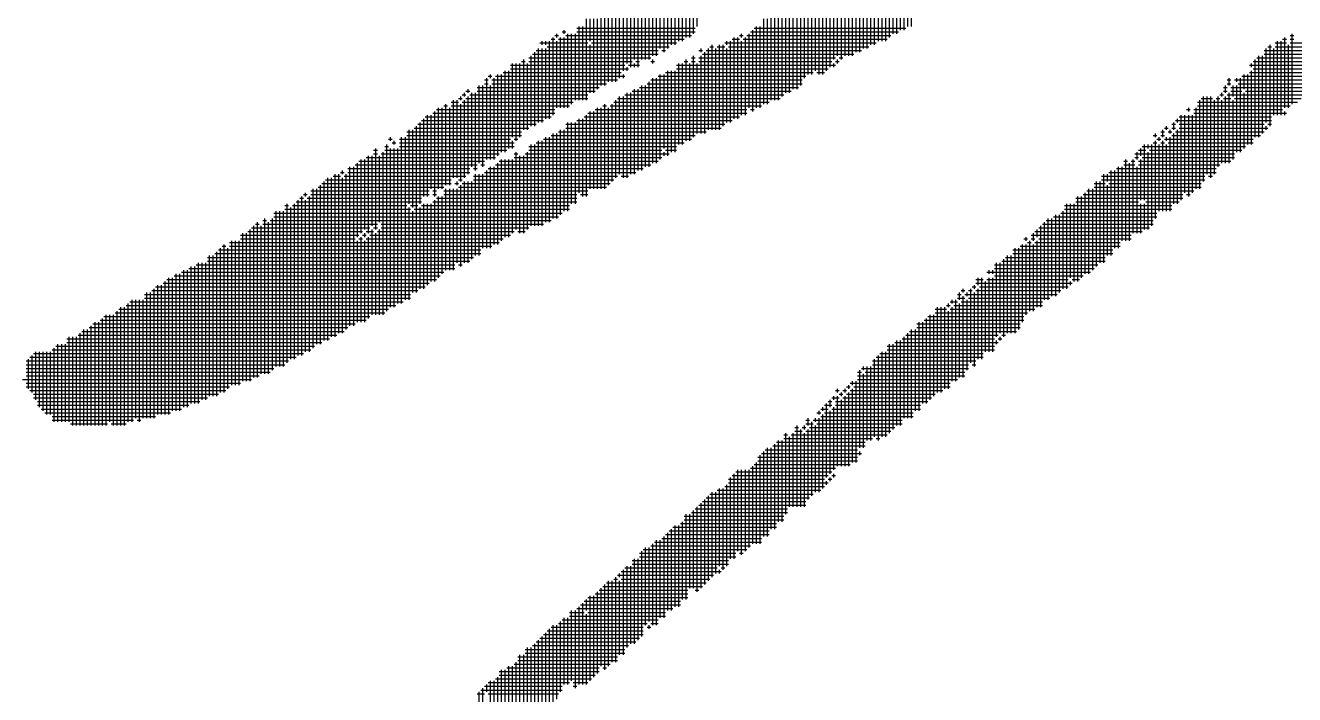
# Model space of a CAD drawing. Header units: feet. Extents: x 0 to 1079770, y 0 to 240000.
# Drawn here: x 972181 to 973249, y 14093 to 14656 of the extents above; entities that cross this region are included whole.
import ezdxf

# ---------------------------------------------------------------- set-up
doc = ezdxf.new("R2010")
doc.units = ezdxf.units.FT
doc.header["$LTSCALE"] = 2200
doc.header["$MEASUREMENT"] = 0
doc.layers.add('CX-MISC', color=2, linetype='CONTINUOUS')

msp = doc.modelspace()

# ---------------------------------------------------------------- linework, layer by layer
at = {"layer": 'CX-MISC'}
for p, q in [((972920.3, 14723.9), (972920.3, 14652.3)), ((972926.6, 14723.9), (972926.6, 14655.4)), ((972901.7, 14714.5), (972901.7, 14643)), ((972907.9, 14714.5), (972907.9, 14646.1)), ((972911, 14717.7), (972911, 14649.2)), ((972914.1, 14717.7), (972914.1, 14649.2)), ((972917.2, 14717.7), (972917.2, 14652.3)), ((972923.4, 14720.8), (972923.4, 14655.4)), ((972724.4, 14702.1), (972724.4, 14639.9)), ((972727.5, 14705.2), (972727.5, 14639.9)), ((972730.6, 14708.3), (972730.6, 14643)), ((972733.7, 14711.4), (972733.7, 14643)), ((972736.8, 14708.3), (972736.8, 14646.1)), ((972739.9, 14711.4), (972739.9, 14646.1)), ((972743, 14702.1), (972743, 14649.2)), ((972746.1, 14705.2), (972746.1, 14655.4)), ((972883, 14702.1), (972883, 14633.7)), ((972886.1, 14705.2), (972886.1, 14636.8)), ((972889.2, 14705.2), (972889.2, 14636.8)), ((972892.3, 14711.4), (972892.3, 14639.9)), ((972895.4, 14711.4), (972895.4, 14639.9)), ((972898.6, 14708.3), (972898.6, 14643)), ((972904.8, 14711.4), (972904.8, 14643)), ((972699.5, 14692.8), (972699.5, 14627.5)), ((972705.7, 14692.8), (972705.7, 14627.5)), ((972708.8, 14692.8), (972708.8, 14630.6)), ((972711.9, 14695.9), (972711.9, 14630.6)), ((972721.3, 14692.8), (972721.3, 14636.8)), ((972864.3, 14692.8), (972864.3, 14630.6)), ((972867.5, 14692.8), (972867.5, 14627.5)), ((972870.6, 14695.9), (972870.6, 14630.6)), ((972873.7, 14699), (972873.7, 14630.6)), ((972876.8, 14692.8), (972876.8, 14630.6)), ((972879.9, 14699), (972879.9, 14633.7)), ((972683.9, 14680.3), (972683.9, 14618.1)), ((972687, 14683.4), (972687, 14624.3)), ((972690.2, 14686.6), (972690.2, 14621.2)), ((972693.3, 14683.4), (972693.3, 14627.5)), ((972696.4, 14686.6), (972696.4, 14621.2)), ((972702.6, 14689.7), (972702.6, 14627.5)), ((972715, 14689.7), (972715, 14636.8)), ((972718.2, 14689.7), (972718.2, 14633.7)), ((972839.5, 14680.3), (972839.5, 14615)), ((972842.6, 14683.4), (972842.6, 14615)), ((972845.7, 14680.3), (972845.7, 14618.1)), ((972848.8, 14683.4), (972848.8, 14615)), ((972851.9, 14680.3), (972851.9, 14615)), ((972855, 14686.6), (972855, 14618.1)), ((972858.1, 14689.7), (972858.1, 14621.2)), ((972861.2, 14683.4), (972861.2, 14627.5)), ((972668.4, 14671), (972668.4, 14605.7)), ((972671.5, 14674.1), (972671.5, 14608.8)), ((972674.6, 14677.2), (972674.6, 14608.8)), ((972677.7, 14677.2), (972677.7, 14608.8)), ((972680.8, 14677.2), (972680.8, 14611.9)), ((972820.8, 14671), (972820.8, 14599.5)), ((972823.9, 14674.1), (972823.9, 14599.5)), ((972827, 14674.1), (972827, 14602.6)), ((972830.1, 14674.1), (972830.1, 14602.6)), ((972833.2, 14677.2), (972833.2, 14605.7)), ((972836.3, 14677.2), (972836.3, 14611.9)), ((972652.8, 14661.7), (972652.8, 14593.2)), ((972655.9, 14661.7), (972655.9, 14643)), ((972659.1, 14661.7), (972659.1, 14599.5)), ((972662.2, 14661.7), (972662.2, 14602.6)), ((972665.3, 14664.8), (972665.3, 14605.7)), ((972802.1, 14661.7), (972802.1, 14590.1)), ((972805.2, 14661.7), (972805.2, 14590.1)), ((972808.4, 14664.8), (972808.4, 14593.2)), ((972811.5, 14664.8), (972811.5, 14593.2)), ((972814.6, 14667.9), (972814.6, 14593.2)), ((972817.7, 14667.9), (972817.7, 14596.4)), ((972628, 14649.2), (972628, 14646.1)), ((972632.6, 14650.8), (972635.7, 14650.8)), ((972634.2, 14652.3), (972634.2, 14649.2)), ((972637.3, 14649.2), (972637.3, 14587)), ((972640.4, 14649.2), (972640.4, 14590.1)), ((972643.5, 14649.2), (972643.5, 14593.2)), ((972645.1, 14653.9), (972744.6, 14653.9)), ((972645.1, 14650.8), (972744.6, 14650.8)), ((972646.6, 14655.4), (972646.6, 14593.2)), ((972649.7, 14655.4), (972649.7, 14593.2)), ((972783.5, 14649.2), (972783.5, 14646.1)), ((972789.7, 14649.2), (972789.7, 14587)), ((972791.2, 14650.8), (972915.7, 14650.8)), ((972792.8, 14652.3), (972792.8, 14583.9)), ((972794.4, 14653.9), (972921.9, 14653.9)), ((972795.9, 14655.4), (972795.9, 14587)), ((972799, 14655.4), (972799, 14587)), ((973246.9, 14649.2), (973246.9, 14590.1)), ((972614, 14641.5), (972654.4, 14641.5)), ((972615.5, 14643), (972615.5, 14639.9)), ((972618.6, 14643), (972618.6, 14639.9)), ((972620.2, 14638.3), (972722.8, 14638.3)), ((972621.7, 14643), (972621.7, 14577.7)), ((972623.3, 14644.6), (972626.4, 14644.6)), ((972624.8, 14646.1), (972624.8, 14580.8)), ((972626.4, 14647.7), (972629.5, 14647.7)), ((972628, 14643), (972628, 14587)), ((972629.5, 14644.6), (972735.3, 14644.6)), ((972631.1, 14646.1), (972631.1, 14587)), ((972634.2, 14646.1), (972634.2, 14587)), ((972635.7, 14647.7), (972741.5, 14647.7)), ((972655.9, 14639.9), (972655.9, 14599.5)), ((972657.5, 14641.5), (972729, 14641.5)), ((972757, 14638.3), (972760.1, 14638.3)), ((972758.6, 14639.9), (972758.6, 14568.4)), ((972763.3, 14638.3), (972769.5, 14638.3)), ((972764.8, 14639.9), (972764.8, 14568.4)), ((972767.9, 14639.9), (972767.9, 14571.5)), ((972769.5, 14641.5), (972897, 14641.5)), ((972771, 14643), (972771, 14639.9)), ((972772.6, 14638.3), (972890.8, 14638.3)), ((972774.1, 14643), (972774.1, 14574.6)), ((972775.7, 14644.6), (972781.9, 14644.6)), ((972777.3, 14646.1), (972777.3, 14577.7)), ((972780.4, 14646.1), (972780.4, 14577.7)), ((972781.9, 14647.7), (972785, 14647.7)), ((972783.5, 14643), (972783.5, 14580.8)), ((972785, 14644.6), (972906.3, 14644.6)), ((972786.6, 14646.1), (972786.6, 14580.8)), ((972788.1, 14647.7), (972909.4, 14647.7)), ((973226.7, 14638.3), (973229.8, 14638.3)), ((973228.3, 14639.9), (973228.3, 14571.5)), ((973232.9, 14641.5), (973242.3, 14641.5)), ((973232.9, 14638.3), (973316.9, 14638.3)), ((973234.5, 14643), (973234.5, 14580.8)), ((973237.6, 14643), (973237.6, 14580.8)), ((973239.1, 14644.6), (973242.3, 14644.6)), ((973240.7, 14646.1), (973240.7, 14587)), ((973243.8, 14639.9), (973243.8, 14587)), ((973245.4, 14647.7), (973248.5, 14647.7)), ((973245.4, 14644.6), (973248.5, 14644.6)), ((973245.4, 14641.5), (973320, 14641.5)), ((972600, 14627.5), (972600, 14568.4)), ((972604.6, 14629), (972707.3, 14629)), ((972606.2, 14630.6), (972606.2, 14571.5)), ((972607.7, 14632.1), (972713.5, 14632.1)), ((972609.3, 14633.7), (972609.3, 14571.5)), ((972610.8, 14635.2), (972713.5, 14635.2)), ((972612.4, 14636.8), (972612.4, 14574.6)), ((972615.5, 14636.8), (972615.5, 14574.6)), ((972618.6, 14636.8), (972618.6, 14577.7)), ((972708.8, 14627.5), (972708.8, 14624.3)), ((972716.6, 14635.2), (972719.7, 14635.2)), ((972736.8, 14627.5), (972736.8, 14559)), ((972741.5, 14629), (972744.6, 14629)), ((972743, 14630.6), (972743, 14562.1)), ((972747.7, 14635.2), (972750.8, 14635.2)), ((972747.7, 14629), (972862.8, 14629)), ((972749.3, 14636.8), (972749.3, 14633.7)), ((972749.3, 14630.6), (972749.3, 14565.2)), ((972750.8, 14632.1), (972878.3, 14632.1)), ((972752.4, 14633.7), (972752.4, 14565.2)), ((972753.9, 14635.2), (972884.6, 14635.2)), ((972755.5, 14636.8), (972755.5, 14568.4)), ((972761.7, 14636.8), (972761.7, 14568.4)), ((972771, 14636.8), (972771, 14574.6)), ((972864.3, 14627.5), (972864.3, 14624.3)), ((972865.9, 14629), (972869, 14629)), ((973215.8, 14627.5), (973215.8, 14562.1)), ((973217.4, 14629), (973304.5, 14629)), ((973218.9, 14630.6), (973218.9, 14562.1)), ((973222, 14630.6), (973222, 14565.2)), ((973223.6, 14635.2), (973313.8, 14635.2)), ((973223.6, 14632.1), (973307.6, 14632.1)), ((973225.1, 14636.8), (973225.1, 14574.6)), ((973231.4, 14636.8), (973231.4, 14580.8)), ((972582.9, 14616.6), (972682.4, 14616.6)), ((972584.4, 14618.1), (972584.4, 14549.7)), ((972587.5, 14618.1), (972587.5, 14552.8)), ((972589.1, 14622.8), (972685.5, 14622.8)), ((972589.1, 14619.7), (972688.6, 14619.7)), ((972590.6, 14624.3), (972590.6, 14562.1)), ((972593.7, 14624.3), (972593.7, 14559)), ((972596.8, 14624.3), (972596.8, 14562.1)), ((972598.4, 14625.9), (972601.5, 14625.9)), ((972603.1, 14624.3), (972603.1, 14568.4)), ((972604.6, 14625.9), (972691.7, 14625.9)), ((972687, 14621.2), (972687, 14618.1)), ((972688.6, 14622.8), (972697.9, 14622.8)), ((972693.3, 14624.3), (972693.3, 14621.2)), ((972694.8, 14625.9), (972697.9, 14625.9)), ((972707.3, 14625.9), (972710.4, 14625.9)), ((972719.7, 14616.6), (972844.1, 14616.6)), ((972721.3, 14618.1), (972721.3, 14546.6)), ((972724.4, 14618.1), (972724.4, 14549.7)), ((972727.5, 14618.1), (972727.5, 14549.7)), ((972729, 14622.8), (972862.8, 14622.8)), ((972729, 14619.7), (972856.6, 14619.7)), ((972730.6, 14624.3), (972730.6, 14555.9)), ((972733.7, 14624.3), (972733.7, 14555.9)), ((972735.3, 14625.9), (972738.4, 14625.9)), ((972739.9, 14624.3), (972739.9, 14559)), ((972741.5, 14625.9), (972744.6, 14625.9)), ((972746.1, 14624.3), (972746.1, 14565.2)), ((972747.7, 14625.9), (972859.7, 14625.9)), ((972847.2, 14616.6), (972853.5, 14616.6)), ((972861.2, 14624.3), (972861.2, 14621.2)), ((972862.8, 14625.9), (972865.9, 14625.9)), ((973211.2, 14622.8), (973295.1, 14622.8)), ((973211.2, 14616.6), (973288.9, 14616.6)), ((973212.7, 14624.3), (973212.7, 14621.2)), ((973212.7, 14618.1), (973212.7, 14555.9)), ((973214.3, 14625.9), (973301.4, 14625.9)), ((973214.3, 14619.7), (973292, 14619.7)), ((972562.6, 14605.7), (972562.6, 14540.4)), ((972565.7, 14605.7), (972565.7, 14537.3)), ((972567.3, 14610.3), (972570.4, 14610.3)), ((972567.3, 14607.2), (972570.4, 14607.2)), ((972568.9, 14611.9), (972568.9, 14543.5)), ((972570.4, 14613.5), (972573.5, 14613.5)), ((972572, 14615), (972572, 14611.9)), ((972572, 14605.7), (972572, 14543.5)), ((972573.5, 14610.3), (972679.3, 14610.3)), ((972573.5, 14607.2), (972669.9, 14607.2)), ((972575.1, 14611.9), (972575.1, 14543.5)), ((972576.6, 14613.5), (972685.5, 14613.5)), ((972578.2, 14615), (972578.2, 14546.6)), ((972581.3, 14615), (972581.3, 14549.7)), ((972683.9, 14615), (972683.9, 14611.9)), ((972699.5, 14605.7), (972699.5, 14534.1)), ((972702.6, 14605.7), (972702.6, 14537.3)), ((972704.2, 14607.2), (972834.8, 14607.2)), ((972705.7, 14608.8), (972705.7, 14537.3)), ((972707.3, 14610.3), (972834.8, 14610.3)), ((972708.8, 14611.9), (972708.8, 14540.4)), ((972711.9, 14611.9), (972711.9, 14540.4)), ((972713.5, 14613.5), (972837.9, 14613.5)), ((972715, 14615), (972715, 14543.5)), ((972718.2, 14615), (972718.2, 14552.8)), ((973190.9, 14605.7), (973190.9, 14599.5)), ((973192.5, 14610.3), (973195.6, 14610.3)), ((973192.5, 14607.2), (973195.6, 14607.2)), ((973194, 14611.9), (973194, 14605.7)), ((973197.2, 14605.7), (973197.2, 14596.4)), ((973198.7, 14610.3), (973279.6, 14610.3)), ((973200.3, 14611.9), (973200.3, 14608.8)), ((973200.3, 14605.7), (973200.3, 14549.7)), ((973201.8, 14607.2), (973276.5, 14607.2)), ((973203.4, 14611.9), (973203.4, 14549.7)), ((973204.9, 14613.5), (973285.8, 14613.5)), ((973206.5, 14615), (973206.5, 14602.6)), ((973209.6, 14615), (973209.6, 14555.9)), ((972545.5, 14594.8), (972548.6, 14594.8)), ((972547.1, 14596.4), (972547.1, 14593.2)), ((972548.6, 14597.9), (972551.7, 14597.9)), ((972550.2, 14599.5), (972550.2, 14596.4)), ((972551.7, 14601), (972554.9, 14601)), ((972551.7, 14594.8), (972654.4, 14594.8)), ((972553.3, 14602.6), (972553.3, 14599.5)), ((972553.3, 14596.4), (972553.3, 14531)), ((972554.9, 14597.9), (972654.4, 14597.9)), ((972556.4, 14599.5), (972556.4, 14537.3)), ((972559.5, 14599.5), (972559.5, 14534.1)), ((972561.1, 14604.1), (972663.7, 14604.1)), ((972561.1, 14601), (972660.6, 14601)), ((972679.3, 14594.8), (972816.1, 14594.8)), ((972680.8, 14596.4), (972680.8, 14531)), ((972683.9, 14596.4), (972683.9, 14527.9)), ((972685.5, 14597.9), (972819.2, 14597.9)), ((972687, 14599.5), (972687, 14527.9)), ((972690.2, 14599.5), (972690.2, 14531)), ((972691.7, 14601), (972825.5, 14601)), ((972693.3, 14602.6), (972693.3, 14531)), ((972696.4, 14602.6), (972696.4, 14534.1)), ((972697.9, 14604.1), (972831.7, 14604.1)), ((973170.7, 14594.8), (973180, 14594.8)), ((973172.3, 14596.4), (973172.3, 14524.8)), ((973175.4, 14596.4), (973175.4, 14531)), ((973178.5, 14596.4), (973178.5, 14527.9)), ((973183.2, 14594.8), (973186.3, 14594.8)), ((973184.7, 14596.4), (973184.7, 14537.3)), ((973186.3, 14597.9), (973189.4, 14597.9)), ((973187.8, 14599.5), (973187.8, 14596.4)), ((973189.4, 14604.1), (973192.5, 14604.1)), ((973189.4, 14601), (973192.5, 14601)), ((973189.4, 14594.8), (973195.6, 14594.8)), ((973190.9, 14596.4), (973190.9, 14540.4)), ((973192.5, 14597.9), (973264, 14597.9)), ((973194, 14599.5), (973194, 14540.4)), ((973195.6, 14604.1), (973273.4, 14604.1)), ((973195.6, 14601), (973204.9, 14601)), ((973198.7, 14594.8), (973254.7, 14594.8)), ((973206.5, 14599.5), (973206.5, 14552.8)), ((973208, 14601), (973267.1, 14601)), ((972526.9, 14585.5), (972626.4, 14585.5)), ((972528.4, 14587), (972528.4, 14518.6)), ((972531.5, 14587), (972531.5, 14518.6)), ((972533.1, 14588.6), (972536.2, 14588.6)), ((972534.6, 14590.1), (972534.6, 14521.7)), ((972537.8, 14587), (972537.8, 14521.7)), ((972539.3, 14591.7), (972545.5, 14591.7)), ((972539.3, 14588.6), (972638.8, 14588.6)), ((972540.9, 14593.2), (972540.9, 14527.9)), ((972544, 14593.2), (972544, 14527.9)), ((972547.1, 14590.1), (972547.1, 14524.8)), ((972548.6, 14591.7), (972641.9, 14591.7)), ((972550.2, 14593.2), (972550.2, 14527.9)), ((972660.6, 14585.5), (972788.1, 14585.5)), ((972662.2, 14587), (972662.2, 14518.6)), ((972665.3, 14587), (972665.3, 14518.6)), ((972666.8, 14588.6), (972669.9, 14588.6)), ((972668.4, 14590.1), (972668.4, 14518.6)), ((972671.5, 14587), (972671.5, 14521.7)), ((972673.1, 14588.6), (972800.6, 14588.6)), ((972674.6, 14590.1), (972674.6, 14524.8)), ((972676.2, 14591.7), (972806.8, 14591.7)), ((972677.7, 14593.2), (972677.7, 14527.9)), ((972791.2, 14585.5), (972794.4, 14585.5)), ((973158.3, 14585.5), (973161.4, 14585.5)), ((973159.8, 14587), (973159.8, 14583.9)), ((973164.5, 14585.5), (973239.1, 14585.5)), ((973166.1, 14587), (973166.1, 14518.6)), ((973167.6, 14591.7), (973251.6, 14591.7)), ((973167.6, 14588.6), (973245.4, 14588.6)), ((973169.2, 14593.2), (973169.2, 14518.6)), ((973181.6, 14593.2), (973181.6, 14531)), ((973187.8, 14593.2), (973187.8, 14540.4)), ((973197.2, 14593.2), (973197.2, 14543.5)), ((972512.9, 14574.6), (972512.9, 14506.1)), ((972514.4, 14576.1), (972617.1, 14576.1)), ((972516, 14577.7), (972516, 14512.4)), ((972517.5, 14579.2), (972623.3, 14579.2)), ((972519.1, 14580.8), (972519.1, 14512.4)), ((972522.2, 14580.8), (972522.2, 14518.6)), ((972523.8, 14582.4), (972626.4, 14582.4)), ((972525.3, 14583.9), (972525.3, 14512.4)), ((972637.3, 14574.6), (972637.3, 14499.9)), ((972640.4, 14574.6), (972640.4, 14506.1)), ((972643.5, 14574.6), (972643.5, 14506.1)), ((972645.1, 14576.1), (972775.7, 14576.1)), ((972646.6, 14577.7), (972646.6, 14515.5)), ((972649.7, 14577.7), (972649.7, 14512.4)), ((972651.3, 14579.2), (972781.9, 14579.2)), ((972652.8, 14580.8), (972652.8, 14512.4)), ((972654.4, 14582.4), (972788.1, 14582.4)), ((972655.9, 14583.9), (972655.9, 14518.6)), ((972659.1, 14583.9), (972659.1, 14518.6)), ((973147.4, 14574.6), (973147.4, 14568.4)), ((973148.9, 14576.1), (973229.8, 14576.1)), ((973150.5, 14577.7), (973150.5, 14574.6)), ((973152.1, 14579.2), (973229.8, 14579.2)), ((973153.6, 14580.8), (973153.6, 14509.3)), ((973156.7, 14580.8), (973156.7, 14515.5)), ((973159.8, 14580.8), (973159.8, 14512.4)), ((973162.9, 14580.8), (973162.9, 14515.5)), ((973164.5, 14582.4), (973242.3, 14582.4)), ((973240.7, 14583.9), (973240.7, 14580.8)), ((972502, 14566.8), (972598.4, 14566.8)), ((972502, 14563.7), (972598.4, 14563.7)), ((972503.5, 14568.4), (972503.5, 14506.1)), ((972506.6, 14568.4), (972506.6, 14503)), ((972508.2, 14569.9), (972604.6, 14569.9)), ((972509.8, 14571.5), (972509.8, 14431.5)), ((972511.3, 14573), (972610.8, 14573)), ((972623.3, 14563.7), (972744.6, 14563.7)), ((972624.8, 14565.2), (972624.8, 14493.7)), ((972628, 14565.2), (972628, 14493.7)), ((972629.5, 14566.8), (972753.9, 14566.8)), ((972631.1, 14568.4), (972631.1, 14496.8)), ((972634.2, 14568.4), (972634.2, 14499.9)), ((972635.7, 14573), (972769.5, 14573)), ((972635.7, 14569.9), (972766.4, 14569.9)), ((973130.3, 14563.7), (973133.4, 14563.7)), ((973131.8, 14565.2), (973131.8, 14562.1)), ((973136.5, 14566.8), (973139.6, 14566.8)), ((973136.5, 14563.7), (973139.6, 14563.7)), ((973138.1, 14568.4), (973138.1, 14562.1)), ((973139.6, 14569.9), (973142.7, 14569.9)), ((973141.2, 14571.5), (973141.2, 14568.4)), ((973142.7, 14566.8), (973145.8, 14566.8)), ((973144.3, 14568.4), (973144.3, 14565.2)), ((973145.8, 14573), (973148.9, 14573)), ((973145.8, 14569.9), (973148.9, 14569.9)), ((973145.8, 14563.7), (973220.5, 14563.7)), ((973147.4, 14565.2), (973147.4, 14506.1)), ((973148.9, 14566.8), (973223.6, 14566.8)), ((973150.5, 14568.4), (973150.5, 14506.1)), ((973152.1, 14573), (973223.6, 14573)), ((973152.1, 14569.9), (973226.7, 14569.9)), ((973225.1, 14571.5), (973225.1, 14568.4)), ((973226.7, 14573), (973229.8, 14573)), ((972475.5, 14552.8), (972475.5, 14484.4)), ((972483.3, 14554.4), (972486.4, 14554.4)), ((972484.9, 14555.9), (972484.9, 14415.9)), ((972486.4, 14560.6), (972489.5, 14560.6)), ((972488, 14562.1), (972488, 14559)), ((972488, 14552.8), (972488, 14419.1)), ((972489.5, 14557.5), (972492.6, 14557.5)), ((972491.1, 14559), (972491.1, 14555.9)), ((972491.1, 14552.8), (972491.1, 14419.1)), ((972494.2, 14552.8), (972494.2, 14422.2)), ((972495.8, 14560.6), (972589.1, 14560.6)), ((972495.8, 14557.5), (972592.2, 14557.5)), ((972495.8, 14554.4), (972592.2, 14554.4)), ((972497.3, 14562.1), (972497.3, 14422.2)), ((972500.4, 14562.1), (972500.4, 14425.3)), ((972590.6, 14559), (972590.6, 14552.8)), ((972592.2, 14560.6), (972595.3, 14560.6)), ((972604.6, 14554.4), (972729, 14554.4)), ((972606.2, 14555.9), (972606.2, 14487.5)), ((972609.3, 14555.9), (972609.3, 14487.5)), ((972610.8, 14557.5), (972735.3, 14557.5)), ((972612.4, 14559), (972612.4, 14487.5)), ((972615.5, 14559), (972615.5, 14487.5)), ((972617.1, 14560.6), (972741.5, 14560.6)), ((972618.6, 14562.1), (972618.6, 14490.6)), ((972621.7, 14562.1), (972621.7, 14490.6)), ((973119.4, 14552.8), (973119.4, 14546.6)), ((973121, 14554.4), (973208, 14554.4)), ((973122.5, 14555.9), (973122.5, 14509.3)), ((973125.6, 14555.9), (973125.6, 14552.8)), ((973128.7, 14555.9), (973128.7, 14487.5)), ((973130.3, 14557.5), (973133.4, 14557.5)), ((973131.8, 14559), (973131.8, 14493.7)), ((973133.4, 14560.6), (973136.5, 14560.6)), ((973134.9, 14562.1), (973134.9, 14559)), ((973134.9, 14555.9), (973134.9, 14499.9)), ((973136.5, 14557.5), (973139.6, 14557.5)), ((973138.1, 14559), (973138.1, 14499.9)), ((973139.6, 14560.6), (973214.3, 14560.6)), ((973141.2, 14562.1), (973141.2, 14559)), ((973141.2, 14555.9), (973141.2, 14499.9)), ((973142.7, 14557.5), (973214.3, 14557.5)), ((973144.3, 14562.1), (973144.3, 14499.9)), ((972461.5, 14541.9), (972567.3, 14541.9)), ((972463.1, 14543.5), (972463.1, 14481.3)), ((972466.2, 14543.5), (972466.2, 14484.4)), ((972467.8, 14545), (972576.6, 14545)), ((972469.3, 14546.6), (972469.3, 14481.3)), ((972472.4, 14546.6), (972472.4, 14487.5)), ((972474, 14551.2), (972477.1, 14551.2)), ((972474, 14548.1), (972477.1, 14548.1)), ((972478.7, 14546.6), (972478.7, 14490.6)), ((972480.2, 14548.1), (972579.7, 14548.1)), ((972481.8, 14549.7), (972481.8, 14412.8)), ((972483.3, 14551.2), (972586, 14551.2)), ((972579.7, 14541.9), (972713.5, 14541.9)), ((972581.3, 14543.5), (972581.3, 14475)), ((972584.4, 14543.5), (972584.4, 14478.2)), ((972587.5, 14543.5), (972587.5, 14478.2)), ((972590.6, 14543.5), (972590.6, 14481.3)), ((972592.2, 14548.1), (972595.3, 14548.1)), ((972592.2, 14545), (972716.6, 14545)), ((972593.7, 14549.7), (972593.7, 14484.4)), ((972596.8, 14546.6), (972596.8, 14481.3)), ((972600, 14546.6), (972600, 14481.3)), ((972601.5, 14548.1), (972722.8, 14548.1)), ((972603.1, 14549.7), (972603.1, 14484.4)), ((972604.6, 14551.2), (972716.6, 14551.2)), ((972718.2, 14549.7), (972718.2, 14546.6)), ((972719.7, 14551.2), (972729, 14551.2)), ((973105.4, 14541.9), (973108.5, 14541.9)), ((973107, 14543.5), (973107, 14475)), ((973111.6, 14541.9), (973114.7, 14541.9)), ((973113.2, 14543.5), (973113.2, 14481.3)), ((973114.7, 14548.1), (973198.7, 14548.1)), ((973114.7, 14545), (973117.8, 14545)), ((973116.3, 14549.7), (973116.3, 14543.5)), ((973117.8, 14551.2), (973124.1, 14551.2)), ((973117.8, 14541.9), (973195.6, 14541.9)), ((973119.4, 14543.5), (973119.4, 14509.3)), ((973121, 14545), (973198.7, 14545)), ((973125.6, 14549.7), (973125.6, 14484.4)), ((973127.2, 14551.2), (973204.9, 14551.2)), ((972441.3, 14531), (972441.3, 14394.2)), ((972444.4, 14531), (972444.4, 14397.3)), ((972446, 14532.6), (972449.1, 14532.6)), ((972447.5, 14534.1), (972447.5, 14531)), ((972450.7, 14531), (972450.7, 14400.4)), ((972452.2, 14535.7), (972554.9, 14535.7)), ((972452.2, 14532.6), (972554.9, 14532.6)), ((972453.8, 14537.3), (972453.8, 14403.5)), ((972456.9, 14537.3), (972456.9, 14403.5)), ((972458.4, 14538.8), (972561.1, 14538.8)), ((972460, 14540.4), (972460, 14478.2)), ((972558, 14535.7), (972561.1, 14535.7)), ((972559.5, 14531), (972559.5, 14462.6)), ((972562.6, 14531), (972562.6, 14462.6)), ((972564.2, 14538.8), (972567.3, 14538.8)), ((972565.7, 14531), (972565.7, 14468.8)), ((972567.3, 14532.6), (972694.8, 14532.6)), ((972568.9, 14534.1), (972568.9, 14468.8)), ((972570.4, 14535.7), (972701, 14535.7)), ((972572, 14537.3), (972572, 14468.8)), ((972575.1, 14537.3), (972575.1, 14471.9)), ((972576.6, 14538.8), (972707.3, 14538.8)), ((972578.2, 14540.4), (972578.2, 14471.9)), ((973088.3, 14531), (973088.3, 14456.4)), ((973091.4, 14531), (973091.4, 14524.8)), ((973093, 14532.6), (973183.2, 14532.6)), ((973094.5, 14534.1), (973094.5, 14462.6)), ((973097.6, 14534.1), (973097.6, 14468.8)), ((973099.2, 14535.7), (973183.2, 14535.7)), ((973100.7, 14537.3), (973100.7, 14468.8)), ((973103.8, 14537.3), (973103.8, 14475)), ((973105.4, 14538.8), (973114.7, 14538.8)), ((973110.1, 14540.4), (973110.1, 14475)), ((973116.3, 14537.3), (973116.3, 14481.3)), ((973117.8, 14538.8), (973186.3, 14538.8)), ((972427.3, 14520.1), (972533.1, 14520.1)), ((972428.9, 14521.7), (972428.9, 14388)), ((972430.4, 14523.3), (972539.3, 14523.3)), ((972432, 14524.8), (972432, 14391.1)), ((972433.6, 14526.4), (972539.3, 14526.4)), ((972435.1, 14527.9), (972435.1, 14391.1)), ((972438.2, 14527.9), (972438.2, 14394.2)), ((972439.8, 14529.5), (972446, 14529.5)), ((972447.5, 14527.9), (972447.5, 14397.3)), ((972449.1, 14529.5), (972551.7, 14529.5)), ((972542.4, 14523.3), (972545.5, 14523.3)), ((972544, 14524.8), (972544, 14521.7)), ((972545.5, 14526.4), (972548.6, 14526.4)), ((972545.5, 14520.1), (972669.9, 14520.1)), ((972547.1, 14521.7), (972547.1, 14453.3)), ((972548.6, 14523.3), (972673.1, 14523.3)), ((972550.2, 14524.8), (972550.2, 14456.4)), ((972553.3, 14524.8), (972553.3, 14456.4)), ((972556.4, 14524.8), (972556.4, 14459.5)), ((972558, 14529.5), (972679.3, 14529.5)), ((972558, 14526.4), (972676.2, 14526.4)), ((972682.4, 14529.5), (972688.6, 14529.5)), ((973080.5, 14523.3), (973089.8, 14523.3)), ((973080.5, 14520.1), (973170.7, 14520.1)), ((973082.1, 14524.8), (973082.1, 14453.3)), ((973085.2, 14524.8), (973085.2, 14456.4)), ((973086.7, 14529.5), (973173.8, 14529.5)), ((973086.7, 14526.4), (973173.8, 14526.4)), ((973091.4, 14521.7), (973091.4, 14462.6)), ((973093, 14523.3), (973170.7, 14523.3)), ((973176.9, 14529.5), (973180, 14529.5)), ((972410.2, 14509.3), (972410.2, 14378.6)), ((972411.8, 14510.8), (972414.9, 14510.8)), ((972413.3, 14512.4), (972413.3, 14378.6)), ((972414.9, 14513.9), (972418, 14513.9)), ((972416.4, 14515.5), (972416.4, 14512.4)), ((972416.4, 14509.3), (972416.4, 14381.7)), ((972418, 14510.8), (972514.4, 14510.8)), ((972419.6, 14512.4), (972419.6, 14381.7)), ((972421.1, 14517), (972520.6, 14517)), ((972421.1, 14513.9), (972520.6, 14513.9)), ((972422.7, 14518.6), (972422.7, 14384.8)), ((972425.8, 14518.6), (972425.8, 14388)), ((972523.8, 14517), (972526.9, 14517)), ((972523.8, 14513.9), (972526.9, 14513.9)), ((972525.3, 14509.3), (972525.3, 14440.8)), ((972526.9, 14510.8), (972645.1, 14510.8)), ((972528.4, 14512.4), (972528.4, 14443.9)), ((972531.5, 14512.4), (972531.5, 14447.1)), ((972533.1, 14517), (972654.4, 14517)), ((972533.1, 14513.9), (972645.1, 14513.9)), ((972534.6, 14518.6), (972534.6, 14450.2)), ((972537.8, 14518.6), (972537.8, 14450.2)), ((972540.9, 14518.6), (972540.9, 14450.2)), ((972544, 14518.6), (972544, 14456.4)), ((972648.2, 14513.9), (972654.4, 14513.9)), ((973065, 14510.8), (973155.2, 14510.8)), ((973066.5, 14512.4), (973066.5, 14440.8)), ((973069.6, 14512.4), (973069.6, 14443.9)), ((973071.2, 14513.9), (973155.2, 14513.9)), ((973072.7, 14515.5), (973072.7, 14447.1)), ((973074.3, 14517), (973164.5, 14517)), ((973075.8, 14518.6), (973075.8, 14447.1)), ((973079, 14518.6), (973079, 14450.2)), ((973158.3, 14513.9), (973161.4, 14513.9)), ((972391.6, 14499.9), (972391.6, 14369.3)), ((972394.7, 14499.9), (972394.7, 14369.3)), ((972397.8, 14499.9), (972397.8, 14369.3)), ((972399.3, 14504.6), (972402.4, 14504.6)), ((972399.3, 14501.5), (972505.1, 14501.5)), ((972400.9, 14506.1), (972400.9, 14372.4)), ((972404, 14503), (972404, 14375.5)), ((972405.6, 14504.6), (972502, 14504.6)), ((972407.1, 14506.1), (972407.1, 14375.5)), ((972408.7, 14507.7), (972514.4, 14507.7)), ((972503.5, 14503), (972503.5, 14425.3)), ((972505.1, 14504.6), (972511.3, 14504.6)), ((972506.6, 14499.9), (972506.6, 14431.5)), ((972508.2, 14501.5), (972638.8, 14501.5)), ((972512.9, 14503), (972512.9, 14434.6)), ((972514.4, 14504.6), (972638.8, 14504.6)), ((972516, 14506.1), (972516, 14434.6)), ((972519.1, 14506.1), (972519.1, 14437.7)), ((972522.2, 14506.1), (972522.2, 14440.8)), ((972523.8, 14507.7), (972645.1, 14507.7)), ((973054.1, 14499.9), (973054.1, 14434.6)), ((973055.6, 14504.6), (973145.8, 14504.6)), ((973055.6, 14501.5), (973145.8, 14501.5)), ((973057.2, 14506.1), (973057.2, 14434.6)), ((973060.3, 14506.1), (973060.3, 14443.9)), ((973063.4, 14506.1), (973063.4, 14440.8)), ((973065, 14507.7), (973117.8, 14507.7)), ((973119.4, 14506.1), (973119.4, 14481.3)), ((973122.5, 14506.1), (973122.5, 14484.4)), ((973124.1, 14507.7), (973152.1, 14507.7)), ((972374.5, 14489), (972377.6, 14489)), ((972376, 14490.6), (972376, 14360)), ((972380.7, 14492.2), (972383.8, 14492.2)), ((972380.7, 14489), (972477.1, 14489)), ((972382.2, 14493.7), (972382.2, 14363.1)), ((972385.3, 14490.6), (972385.3, 14363.1)), ((972386.9, 14492.2), (972623.3, 14492.2)), ((972388.5, 14493.7), (972388.5, 14366.2)), ((972390, 14498.4), (972632.6, 14498.4)), ((972390, 14495.3), (972629.5, 14495.3)), ((972480.2, 14489), (972617.1, 14489)), ((973037, 14489), (973130.3, 14489)), ((973038.5, 14490.6), (973038.5, 14425.3)), ((973040.1, 14492.2), (973130.3, 14492.2)), ((973041.6, 14493.7), (973041.6, 14425.3)), ((973044.7, 14493.7), (973044.7, 14428.4)), ((973046.3, 14495.3), (973133.4, 14495.3)), ((973047.9, 14496.8), (973047.9, 14428.4)), ((973051, 14496.8), (973051, 14431.5)), ((973052.5, 14498.4), (973133.4, 14498.4)), ((972362, 14479.7), (972461.5, 14479.7)), ((972363.6, 14481.3), (972363.6, 14356.8)), ((972366.7, 14481.3), (972366.7, 14356.8)), ((972368.2, 14482.8), (972464.7, 14482.8)), ((972369.8, 14484.4), (972369.8, 14356.8)), ((972371.3, 14485.9), (972470.9, 14485.9)), ((972372.9, 14487.5), (972372.9, 14360)), ((972379.1, 14487.5), (972379.1, 14363.1)), ((972463.1, 14478.2), (972463.1, 14406.6)), ((972464.7, 14479.7), (972467.8, 14479.7)), ((972466.2, 14481.3), (972466.2, 14478.2)), ((972467.8, 14482.8), (972474, 14482.8)), ((972469.3, 14478.2), (972469.3, 14409.7)), ((972470.9, 14479.7), (972589.1, 14479.7)), ((972472.4, 14484.4), (972472.4, 14412.8)), ((972474, 14485.9), (972477.1, 14485.9)), ((972475.5, 14481.3), (972475.5, 14412.8)), ((972477.1, 14482.8), (972592.2, 14482.8)), ((972478.7, 14484.4), (972478.7, 14412.8)), ((972480.2, 14485.9), (972604.6, 14485.9)), ((972595.3, 14482.8), (972601.5, 14482.8)), ((973023, 14478.2), (973023, 14475)), ((973027.6, 14479.7), (973111.6, 14479.7)), ((973029.2, 14481.3), (973029.2, 14475)), ((973030.7, 14482.8), (973121, 14482.8)), ((973032.3, 14484.4), (973032.3, 14478.2)), ((973033.9, 14485.9), (973127.2, 14485.9)), ((973035.4, 14487.5), (973035.4, 14419.1)), ((972343.4, 14467.3), (972564.2, 14467.3)), ((972344.9, 14468.8), (972344.9, 14347.5)), ((972346.5, 14470.4), (972349.6, 14470.4)), ((972348, 14471.9), (972348, 14347.5)), ((972351.1, 14468.8), (972351.1, 14350.6)), ((972352.7, 14473.5), (972579.7, 14473.5)), ((972352.7, 14470.4), (972573.5, 14470.4)), ((972354.2, 14475), (972354.2, 14353.7)), ((972357.3, 14475), (972357.3, 14353.7)), ((972360.5, 14475), (972360.5, 14353.7)), ((972362, 14476.6), (972458.4, 14476.6)), ((972460, 14475), (972460, 14406.6)), ((972461.5, 14476.6), (972464.7, 14476.6)), ((972466.2, 14475), (972466.2, 14406.6)), ((972467.8, 14476.6), (972582.9, 14476.6)), ((973012.1, 14467.3), (973096.1, 14467.3)), ((973013.6, 14468.8), (973013.6, 14397.3)), ((973016.8, 14468.8), (973016.8, 14400.4)), ((973018.3, 14470.4), (973102.3, 14470.4)), ((973019.9, 14471.9), (973019.9, 14406.6)), ((973021.4, 14476.6), (973024.5, 14476.6)), ((973023, 14471.9), (973023, 14412.8)), ((973024.5, 14473.5), (973027.6, 14473.5)), ((973026.1, 14475), (973026.1, 14415.9)), ((973027.6, 14476.6), (973030.7, 14476.6)), ((973029.2, 14471.9), (973029.2, 14415.9)), ((973030.7, 14473.5), (973102.3, 14473.5)), ((973032.3, 14475), (973032.3, 14419.1)), ((973033.9, 14476.6), (973111.6, 14476.6)), ((972326.2, 14456.4), (972326.2, 14338.2)), ((972329.4, 14456.4), (972329.4, 14341.3)), ((972332.5, 14456.4), (972332.5, 14341.3)), ((972334, 14461), (972558, 14461)), ((972334, 14457.9), (972554.9, 14457.9)), ((972335.6, 14462.6), (972335.6, 14344.4)), ((972338.7, 14462.6), (972338.7, 14344.4)), ((972340.2, 14464.2), (972564.2, 14464.2)), ((972341.8, 14465.7), (972341.8, 14344.4)), ((972998.1, 14456.4), (972998.1, 14394.2)), ((973001.2, 14456.4), (973001.2, 14397.3)), ((973002.8, 14457.9), (973089.8, 14457.9)), ((973004.3, 14459.5), (973004.3, 14394.2)), ((973005.9, 14461), (973089.8, 14461)), ((973007.4, 14462.6), (973007.4, 14397.3)), ((973010.5, 14462.6), (973010.5, 14397.3)), ((973012.1, 14464.2), (973096.1, 14464.2)), ((972306, 14445.5), (972530, 14445.5)), ((972307.6, 14447.1), (972307.6, 14332)), ((972310.7, 14447.1), (972310.7, 14332)), ((972312.2, 14448.6), (972533.1, 14448.6)), ((972313.8, 14450.2), (972313.8, 14335.1)), ((972316.9, 14450.2), (972316.9, 14335.1)), ((972318.5, 14451.7), (972542.4, 14451.7)), ((972320, 14453.3), (972320, 14338.2)), ((972323.1, 14453.3), (972323.1, 14338.2)), ((972324.7, 14454.8), (972542.4, 14454.8)), ((972545.5, 14454.8), (972548.6, 14454.8)), ((972990.3, 14448.6), (973077.4, 14448.6)), ((972991.9, 14450.2), (972991.9, 14447.1)), ((972995, 14450.2), (972995, 14447.1)), ((972996.5, 14454.8), (973083.6, 14454.8)), ((972996.5, 14451.7), (973080.5, 14451.7)), ((972996.5, 14445.5), (973071.2, 14445.5)), ((972288.9, 14434.6), (972288.9, 14325.7)), ((972290.5, 14436.2), (972517.5, 14436.2)), ((972292, 14437.7), (972292, 14328.9)), ((972295.1, 14437.7), (972295.1, 14328.9)), ((972296.7, 14439.3), (972520.6, 14439.3)), ((972298.2, 14440.8), (972298.2, 14328.9)), ((972299.8, 14442.4), (972526.9, 14442.4)), ((972301.4, 14443.9), (972301.4, 14328.9)), ((972304.5, 14443.9), (972304.5, 14332)), ((972970.1, 14434.6), (972970.1, 14431.5)), ((972976.3, 14434.6), (972976.3, 14372.4)), ((972977.9, 14436.2), (972981, 14436.2)), ((972979.4, 14437.7), (972979.4, 14434.6)), ((972981, 14442.4), (972987.2, 14442.4)), ((972981, 14439.3), (973061.9, 14439.3)), ((972982.5, 14443.9), (972982.5, 14437.7)), ((972982.5, 14434.6), (972982.5, 14375.5)), ((972984.1, 14436.2), (973058.7, 14436.2)), ((972985.6, 14443.9), (972985.6, 14375.5)), ((972988.8, 14440.8), (972988.8, 14381.7)), ((972990.3, 14442.4), (973058.7, 14442.4)), ((972991.9, 14443.9), (972991.9, 14381.7)), ((972995, 14443.9), (972995, 14381.7)), ((973060.3, 14440.8), (973060.3, 14437.7)), ((973061.9, 14442.4), (973068.1, 14442.4)), ((972268.7, 14423.7), (972498.9, 14423.7)), ((972270.3, 14425.3), (972270.3, 14322.6)), ((972273.4, 14425.3), (972273.4, 14325.7)), ((972276.5, 14425.3), (972276.5, 14322.6)), ((972279.6, 14425.3), (972279.6, 14325.7)), ((972281.1, 14429.9), (972505.1, 14429.9)), ((972281.1, 14426.8), (972505.1, 14426.8)), ((972282.7, 14431.5), (972282.7, 14325.7)), ((972285.8, 14431.5), (972285.8, 14325.7)), ((972287.4, 14433.1), (972511.3, 14433.1)), ((972959.2, 14423.7), (972965.4, 14423.7)), ((972960.8, 14425.3), (972960.8, 14422.2)), ((972963.9, 14425.3), (972963.9, 14356.8)), ((972965.4, 14429.9), (972968.5, 14429.9)), ((972965.4, 14426.8), (972971.7, 14426.8)), ((972967, 14431.5), (972967, 14425.3)), ((972968.5, 14433.1), (972971.7, 14433.1)), ((972968.5, 14423.7), (973037, 14423.7)), ((972970.1, 14428.4), (972970.1, 14360)), ((972971.7, 14429.9), (973049.4, 14429.9)), ((972973.2, 14431.5), (972973.2, 14428.4)), ((972973.2, 14425.3), (972973.2, 14366.2)), ((972974.8, 14433.1), (972977.9, 14433.1)), ((972974.8, 14426.8), (973043.2, 14426.8)), ((972979.4, 14431.5), (972979.4, 14369.3)), ((972981, 14433.1), (973052.5, 14433.1)), ((972256.3, 14414.4), (972483.3, 14414.4)), ((972257.8, 14415.9), (972257.8, 14319.5)), ((972259.4, 14417.5), (972486.4, 14417.5)), ((972260.9, 14419.1), (972260.9, 14319.5)), ((972264, 14419.1), (972264, 14319.5)), ((972265.6, 14420.6), (972492.6, 14420.6)), ((972267.1, 14422.2), (972267.1, 14322.6)), ((972946.8, 14417.5), (972956.1, 14417.5)), ((972946.8, 14414.4), (973024.5, 14414.4)), ((972948.3, 14419.1), (972948.3, 14347.5)), ((972951.4, 14419.1), (972951.4, 14347.5)), ((972954.5, 14419.1), (972954.5, 14350.6)), ((972956.1, 14420.6), (972959.2, 14420.6)), ((972957.7, 14422.2), (972957.7, 14419.1)), ((972957.7, 14415.9), (972957.7, 14350.6)), ((972959.2, 14417.5), (973030.7, 14417.5)), ((972960.8, 14419.1), (972960.8, 14356.8)), ((972962.3, 14420.6), (973037, 14420.6)), ((972967, 14422.2), (972967, 14360)), ((972236, 14403.5), (972236, 14319.5)), ((972237.6, 14405.1), (972458.4, 14405.1)), ((972239.2, 14406.6), (972239.2, 14319.5)), ((972242.3, 14406.6), (972242.3, 14319.5)), ((972243.8, 14408.2), (972467.8, 14408.2)), ((972245.4, 14409.7), (972245.4, 14319.5)), ((972246.9, 14411.3), (972470.9, 14411.3)), ((972248.5, 14412.8), (972248.5, 14319.5)), ((972251.6, 14412.8), (972251.6, 14322.6)), ((972254.7, 14412.8), (972254.7, 14319.5)), ((972931.2, 14405.1), (973018.3, 14405.1)), ((972932.8, 14406.6), (972932.8, 14332)), ((972935.9, 14406.6), (972935.9, 14338.2)), ((972937.4, 14408.2), (973021.4, 14408.2)), ((972939, 14409.7), (972939, 14338.2)), ((972940.5, 14411.3), (973021.4, 14411.3)), ((972942.1, 14412.8), (972942.1, 14341.3)), ((972945.2, 14412.8), (972945.2, 14344.4)), ((972215.8, 14392.6), (972436.7, 14392.6)), ((972217.4, 14394.2), (972217.4, 14322.6)), ((972220.5, 14394.2), (972220.5, 14319.5)), ((972223.6, 14394.2), (972223.6, 14319.5)), ((972225.2, 14395.7), (972442.9, 14395.7)), ((972226.7, 14397.3), (972226.7, 14319.5)), ((972228.3, 14398.8), (972449.1, 14398.8)), ((972229.8, 14400.4), (972229.8, 14319.5)), ((972232.9, 14400.4), (972232.9, 14319.5)), ((972234.5, 14402), (972452.2, 14402)), ((972918.8, 14392.6), (972996.5, 14392.6)), ((972920.3, 14394.2), (972920.3, 14325.7)), ((972921.9, 14395.7), (972999.6, 14395.7)), ((972923.4, 14397.3), (972923.4, 14325.7)), ((972925, 14398.8), (973015.2, 14398.8)), ((972926.6, 14400.4), (972926.6, 14325.7)), ((972929.7, 14400.4), (972929.7, 14332)), ((972931.2, 14402), (973018.3, 14402)), ((972999.6, 14392.6), (973002.8, 14392.6)), ((973001.2, 14394.2), (973001.2, 14391.1)), ((973002.8, 14395.7), (973005.9, 14395.7)), ((972189.4, 14381.7), (972189.4, 14341.3)), ((972192.5, 14381.7), (972192.5, 14335.1)), ((972195.6, 14381.7), (972195.6, 14332)), ((972198.7, 14381.7), (972198.7, 14328.9)), ((972201.8, 14381.7), (972201.8, 14328.9)), ((972203.4, 14383.3), (972421.1, 14383.3)), ((972204.9, 14384.8), (972204.9, 14322.6)), ((972206.5, 14386.4), (972424.2, 14386.4)), ((972208, 14388), (972208, 14322.6)), ((972211.2, 14388), (972211.2, 14322.6)), ((972214.3, 14388), (972214.3, 14322.6)), ((972215.8, 14389.5), (972430.4, 14389.5)), ((972901.7, 14381.7), (972901.7, 14310.2)), ((972904.8, 14381.7), (972904.8, 14310.2)), ((972906.3, 14386.4), (972996.5, 14386.4)), ((972906.3, 14383.3), (972996.5, 14383.3)), ((972907.9, 14388), (972907.9, 14313.3)), ((972911, 14388), (972911, 14316.4)), ((972912.6, 14389.5), (972999.6, 14389.5)), ((972914.1, 14391.1), (972914.1, 14319.5)), ((972917.2, 14391.1), (972917.2, 14319.5)), ((972998.1, 14391.1), (972998.1, 14388)), ((972181.6, 14374), (972402.4, 14374)), ((972181.6, 14370.8), (972399.3, 14370.8)), ((972183.2, 14375.5), (972183.2, 14350.6)), ((972184.7, 14377.1), (972408.7, 14377.1)), ((972186.3, 14378.6), (972186.3, 14347.5)), ((972187.8, 14380.2), (972414.9, 14380.2)), ((972893.9, 14374), (972981, 14374)), ((972893.9, 14370.8), (972974.8, 14370.8)), ((972895.4, 14375.5), (972895.4, 14310.2)), ((972897, 14377.1), (972987.2, 14377.1)), ((972898.6, 14378.6), (972898.6, 14307.1)), ((972900.1, 14380.2), (972987.2, 14380.2)), ((972977.9, 14370.8), (972981, 14370.8)), ((972181.6, 14367.7), (972390, 14367.7)), ((972181.6, 14364.6), (972386.9, 14364.6)), ((972181.6, 14361.5), (972377.6, 14361.5)), ((972881.4, 14364.6), (972884.6, 14364.6)), ((972881.4, 14361.5), (972971.7, 14361.5)), ((972883, 14366.2), (972883, 14300.9)), ((972884.6, 14367.7), (972974.8, 14367.7)), ((972886.1, 14369.3), (972886.1, 14366.2)), ((972886.1, 14363.1), (972886.1, 14300.9)), ((972887.7, 14364.6), (972971.7, 14364.6)), ((972889.2, 14369.3), (972889.2, 14307.1)), ((972892.3, 14369.3), (972892.3, 14307.1)), ((972178.5, 14358.4), (972371.3, 14358.4)), ((972181.6, 14355.3), (972362, 14355.3)), ((972181.6, 14352.2), (972352.7, 14352.2)), ((972184.7, 14349.1), (972349.6, 14349.1)), ((972862.8, 14349.1), (972865.9, 14349.1)), ((972864.3, 14350.6), (972864.3, 14347.5)), ((972869, 14349.1), (972872.1, 14349.1)), ((972870.6, 14350.6), (972870.6, 14347.5)), ((972872.1, 14352.2), (972875.2, 14352.2)), ((972873.7, 14353.7), (972873.7, 14350.6)), ((972875.2, 14355.3), (972959.2, 14355.3)), ((972875.2, 14349.1), (972953, 14349.1)), ((972876.8, 14356.8), (972876.8, 14353.7)), ((972876.8, 14350.6), (972876.8, 14288.4)), ((972878.3, 14352.2), (972959.2, 14352.2)), ((972879.9, 14356.8), (972879.9, 14288.4)), ((972881.4, 14358.4), (972965.4, 14358.4)), ((972187.8, 14346), (972343.4, 14346)), ((972187.8, 14342.9), (972334, 14342.9)), ((972190.9, 14339.7), (972327.8, 14339.7)), ((972856.6, 14339.7), (972859.7, 14339.7)), ((972858.1, 14341.3), (972858.1, 14335.1)), ((972859.7, 14342.9), (972865.9, 14342.9)), ((972861.2, 14344.4), (972861.2, 14341.3)), ((972862.8, 14339.7), (972940.5, 14339.7)), ((972864.3, 14344.4), (972864.3, 14285.3)), ((972865.9, 14346), (972869, 14346)), ((972867.5, 14347.5), (972867.5, 14344.4)), ((972867.5, 14341.3), (972867.5, 14285.3)), ((972869, 14342.9), (972943.7, 14342.9)), ((972870.6, 14344.4), (972870.6, 14285.3)), ((972872.1, 14346), (972946.8, 14346)), ((972873.7, 14347.5), (972873.7, 14285.3)), ((972190.9, 14336.6), (972318.5, 14336.6)), ((972194.1, 14333.5), (972312.2, 14333.5)), ((972197.2, 14330.4), (972302.9, 14330.4)), ((972847.2, 14330.4), (972850.3, 14330.4)), ((972848.8, 14332), (972848.8, 14328.9)), ((972850.3, 14333.5), (972856.6, 14333.5)), ((972851.9, 14335.1), (972851.9, 14332)), ((972851.9, 14328.9), (972851.9, 14266.6)), ((972853.5, 14336.6), (972859.7, 14336.6)), ((972853.5, 14330.4), (972928.1, 14330.4)), ((972855, 14338.2), (972855, 14276)), ((972858.1, 14332), (972858.1, 14279.1)), ((972859.7, 14333.5), (972934.3, 14333.5)), ((972861.2, 14335.1), (972861.2, 14282.2)), ((972862.8, 14336.6), (972934.3, 14336.6)), ((972203.4, 14327.3), (972290.5, 14327.3)), ((972203.4, 14324.2), (972271.8, 14324.2)), ((972218.9, 14321.1), (972250, 14321.1)), ((972253.1, 14321.1), (972265.6, 14321.1)), ((972274.9, 14324.2), (972278, 14324.2)), ((972828.6, 14318), (972831.7, 14318)), ((972830.1, 14319.5), (972830.1, 14251.1)), ((972834.8, 14318), (972837.9, 14318)), ((972836.3, 14319.5), (972836.3, 14316.4)), ((972837.9, 14324.2), (972841, 14324.2)), ((972837.9, 14321.1), (972844.1, 14321.1)), ((972839.5, 14325.7), (972839.5, 14319.5)), ((972841, 14318), (972912.6, 14318)), ((972842.6, 14322.6), (972842.6, 14260.4)), ((972844.1, 14324.2), (972918.8, 14324.2)), ((972845.7, 14325.7), (972845.7, 14322.6)), ((972845.7, 14319.5), (972845.7, 14263.5)), ((972847.2, 14321.1), (972918.8, 14321.1)), ((972848.8, 14325.7), (972848.8, 14263.5)), ((972850.3, 14327.3), (972928.1, 14327.3)), ((972814.6, 14307.1), (972814.6, 14238.7)), ((972817.7, 14307.1), (972817.7, 14238.7)), ((972819.2, 14311.7), (972822.4, 14311.7)), ((972819.2, 14308.6), (972893.9, 14308.6)), ((972820.8, 14313.3), (972820.8, 14244.9)), ((972823.9, 14310.2), (972823.9, 14251.1)), ((972825.5, 14311.7), (972906.3, 14311.7)), ((972827, 14313.3), (972827, 14251.1)), ((972828.6, 14314.9), (972834.8, 14314.9)), ((972833.2, 14316.4), (972833.2, 14251.1)), ((972836.3, 14313.3), (972836.3, 14251.1)), ((972837.9, 14314.9), (972909.4, 14314.9)), ((972839.5, 14316.4), (972839.5, 14257.3)), ((972897, 14308.6), (972900.1, 14308.6)), ((972800.6, 14296.2), (972884.6, 14296.2)), ((972802.1, 14297.8), (972802.1, 14226.2)), ((972803.7, 14299.3), (972881.4, 14299.3)), ((972805.2, 14300.9), (972805.2, 14226.2)), ((972808.4, 14300.9), (972808.4, 14232.4)), ((972809.9, 14302.4), (972887.7, 14302.4)), ((972811.5, 14304), (972811.5, 14232.4)), ((972813, 14305.5), (972887.7, 14305.5)), ((972883, 14297.8), (972883, 14294.6)), ((972792.8, 14285.3), (972792.8, 14220)), ((972794.4, 14286.9), (972875.2, 14286.9)), ((972795.9, 14288.4), (972795.9, 14220)), ((972797.5, 14293.1), (972881.4, 14293.1)), ((972797.5, 14290), (972881.4, 14290)), ((972799, 14294.6), (972799, 14220)), ((972772.6, 14274.4), (972853.5, 14274.4)), ((972774.1, 14276), (972774.1, 14207.6)), ((972775.7, 14277.5), (972856.6, 14277.5)), ((972777.3, 14279.1), (972777.3, 14207.6)), ((972778.8, 14280.6), (972859.7, 14280.6)), ((972780.4, 14282.2), (972780.4, 14213.8)), ((972783.5, 14282.2), (972783.5, 14210.7)), ((972786.6, 14282.2), (972786.6, 14213.8)), ((972789.7, 14282.2), (972789.7, 14216.9)), ((972791.2, 14283.8), (972862.8, 14283.8)), ((972856.6, 14274.4), (972859.7, 14274.4)), ((972858.1, 14276), (972858.1, 14272.9)), ((972859.7, 14277.5), (972862.8, 14277.5)), ((972861.2, 14279.1), (972861.2, 14276)), ((972758.6, 14263.5), (972758.6, 14192)), ((972761.7, 14263.5), (972761.7, 14195.1)), ((972763.3, 14265.1), (972850.3, 14265.1)), ((972764.8, 14266.6), (972764.8, 14201.3)), ((972767.9, 14266.6), (972767.9, 14198.2)), ((972769.5, 14268.2), (972853.5, 14268.2)), ((972771, 14269.8), (972771, 14201.3)), ((972772.6, 14271.3), (972856.6, 14271.3)), ((972855, 14272.9), (972855, 14269.8)), ((972749.3, 14254.2), (972749.3, 14182.7)), ((972750.8, 14255.8), (972837.9, 14255.8)), ((972752.4, 14257.3), (972752.4, 14185.8)), ((972753.9, 14258.9), (972841, 14258.9)), ((972755.5, 14260.4), (972755.5, 14188.9)), ((972757, 14262), (972844.1, 14262)), ((972735.3, 14243.3), (972819.2, 14243.3)), ((972736.8, 14244.9), (972736.8, 14173.3)), ((972739.9, 14244.9), (972739.9, 14182.7)), ((972741.5, 14246.4), (972822.4, 14246.4)), ((972743, 14248), (972743, 14182.7)), ((972744.6, 14249.5), (972822.4, 14249.5)), ((972746.1, 14251.1), (972746.1, 14179.6)), ((972747.7, 14252.7), (972837.9, 14252.7)), ((972724.4, 14232.4), (972724.4, 14164)), ((972725.9, 14234), (972813, 14234)), ((972727.5, 14235.5), (972727.5, 14167.1)), ((972730.6, 14235.5), (972730.6, 14167.1)), ((972732.2, 14237.1), (972813, 14237.1)), ((972733.7, 14238.7), (972733.7, 14173.3)), ((972735.3, 14240.2), (972819.2, 14240.2)), ((972710.4, 14221.5), (972800.6, 14221.5)), ((972711.9, 14223.1), (972711.9, 14151.6)), ((972715, 14223.1), (972715, 14157.8)), ((972716.6, 14224.7), (972800.6, 14224.7)), ((972718.2, 14226.2), (972718.2, 14157.8)), ((972719.7, 14227.8), (972806.8, 14227.8)), ((972721.3, 14229.3), (972721.3, 14164)), ((972722.8, 14230.9), (972806.8, 14230.9)), ((972697.9, 14212.2), (972778.8, 14212.2)), ((972699.5, 14213.8), (972699.5, 14142.2)), ((972701, 14215.3), (972788.1, 14215.3)), ((972702.6, 14216.9), (972702.6, 14151.6)), ((972705.7, 14216.9), (972705.7, 14154.7)), ((972707.3, 14218.4), (972791.2, 14218.4)), ((972708.8, 14220), (972708.8, 14151.6)), ((972781.9, 14212.2), (972785, 14212.2)), ((972685.5, 14199.8), (972763.3, 14199.8)), ((972687, 14201.3), (972687, 14132.9)), ((972690.2, 14201.3), (972690.2, 14136)), ((972691.7, 14206), (972772.6, 14206)), ((972691.7, 14202.9), (972772.6, 14202.9)), ((972693.3, 14207.6), (972693.3, 14136)), ((972696.4, 14207.6), (972696.4, 14139.1)), ((972697.9, 14209.1), (972778.8, 14209.1)), ((972766.4, 14199.8), (972769.5, 14199.8)), ((972671.5, 14188.9), (972671.5, 14117.3)), ((972674.6, 14188.9), (972674.6, 14120.5)), ((972676.2, 14190.4), (972679.3, 14190.4)), ((972677.7, 14192), (972677.7, 14120.5)), ((972679.3, 14193.6), (972760.1, 14193.6)), ((972680.8, 14195.1), (972680.8, 14192)), ((972680.8, 14188.9), (972680.8, 14126.7)), ((972682.4, 14196.7), (972766.4, 14196.7)), ((972682.4, 14190.4), (972757, 14190.4)), ((972683.9, 14198.2), (972683.9, 14126.7)), ((972764.8, 14198.2), (972764.8, 14195.1)), ((972660.6, 14178), (972738.4, 14178)), ((972662.2, 14179.6), (972662.2, 14111.1)), ((972663.7, 14181.1), (972738.4, 14181.1)), ((972665.3, 14182.7), (972665.3, 14117.3)), ((972666.8, 14184.2), (972750.8, 14184.2)), ((972668.4, 14185.8), (972668.4, 14114.2)), ((972669.9, 14187.3), (972753.9, 14187.3)), ((972744.6, 14181.1), (972747.7, 14181.1)), ((972648.2, 14168.7), (972732.2, 14168.7)), ((972649.7, 14170.2), (972649.7, 14101.8)), ((972651.3, 14171.8), (972732.2, 14171.8)), ((972652.8, 14173.3), (972652.8, 14164)), ((972654.4, 14174.9), (972738.4, 14174.9)), ((972655.9, 14176.4), (972655.9, 14104.9)), ((972659.1, 14176.4), (972659.1, 14108)), ((972634.2, 14157.8), (972634.2, 14101.8)), ((972637.3, 14157.8), (972637.3, 14101.8)), ((972638.8, 14162.4), (972651.3, 14162.4)), ((972638.8, 14159.3), (972719.7, 14159.3)), ((972640.4, 14164), (972640.4, 14104.9)), ((972643.5, 14164), (972643.5, 14098.7)), ((972645.1, 14165.6), (972725.9, 14165.6)), ((972646.6, 14167.1), (972646.6, 14101.8)), ((972652.8, 14160.9), (972652.8, 14101.8)), ((972654.4, 14162.4), (972719.7, 14162.4)), ((972620.2, 14146.9), (972701, 14146.9)), ((972621.7, 14148.5), (972621.7, 14083.1)), ((972623.3, 14150), (972701, 14150)), ((972624.8, 14151.6), (972624.8, 14083.1)), ((972628, 14151.6), (972628, 14089.4)), ((972629.5, 14153.1), (972704.2, 14153.1)), ((972631.1, 14154.7), (972631.1, 14095.6)), ((972632.6, 14156.2), (972713.5, 14156.2)), ((972704.2, 14150), (972707.3, 14150)), ((972705.7, 14151.6), (972705.7, 14148.5)), ((972707.3, 14153.1), (972713.5, 14153.1)), ((972609.3, 14136), (972609.3, 14064.5)), ((972610.8, 14137.6), (972694.8, 14137.6)), ((972612.4, 14139.1), (972612.4, 14070.7)), ((972614, 14140.7), (972697.9, 14140.7)), ((972615.5, 14142.2), (972615.5, 14076.9)), ((972617.1, 14143.8), (972701, 14143.8)), ((972618.6, 14145.3), (972618.6, 14076.9)), ((972595.3, 14125.1), (972679.3, 14125.1)), ((972596.8, 14126.7), (972596.8, 14052)), ((972600, 14126.7), (972600, 14058.3)), ((972601.5, 14131.3), (972685.5, 14131.3)), ((972601.5, 14128.2), (972685.5, 14128.2)), ((972603.1, 14132.9), (972603.1, 14058.3)), ((972606.2, 14132.9), (972606.2, 14058.3)), ((972607.7, 14134.5), (972688.6, 14134.5)), ((972581.3, 14114.2), (972581.3, 14039.6)), ((972584.4, 14114.2), (972584.4, 14045.8)), ((972586, 14115.8), (972663.7, 14115.8)), ((972587.5, 14117.3), (972587.5, 14048.9)), ((972590.6, 14117.3), (972590.6, 14052)), ((972592.2, 14118.9), (972673.1, 14118.9)), ((972593.7, 14120.5), (972593.7, 14048.9)), ((972595.3, 14122), (972679.3, 14122)), ((972666.8, 14115.8), (972669.9, 14115.8)), ((972570.4, 14103.4), (972638.8, 14103.4)), ((972572, 14104.9), (972572, 14036.5)), ((972575.1, 14104.9), (972575.1, 14033.4)), ((972576.6, 14106.5), (972657.5, 14106.5)), ((972578.2, 14108), (972578.2, 14039.6)), ((972579.7, 14112.7), (972663.7, 14112.7)), ((972579.7, 14109.6), (972660.6, 14109.6)), ((972641.9, 14103.4), (972654.4, 14103.4)), ((972561.1, 14094), (972567.3, 14094)), ((972562.6, 14095.6), (972562.6, 14027.1)), ((972564.2, 14097.1), (972632.6, 14097.1)), ((972565.7, 14098.7), (972565.7, 14033.4)), ((972567.3, 14100.2), (972632.6, 14100.2)), ((972568.9, 14101.8), (972568.9, 14095.6)), ((972570.4, 14094), (972629.5, 14094)), ((972641.9, 14100.2), (972645.1, 14100.2))]:
    msp.add_line(p, q, dxfattribs=at)

doc.saveas('drawing.dxf')
